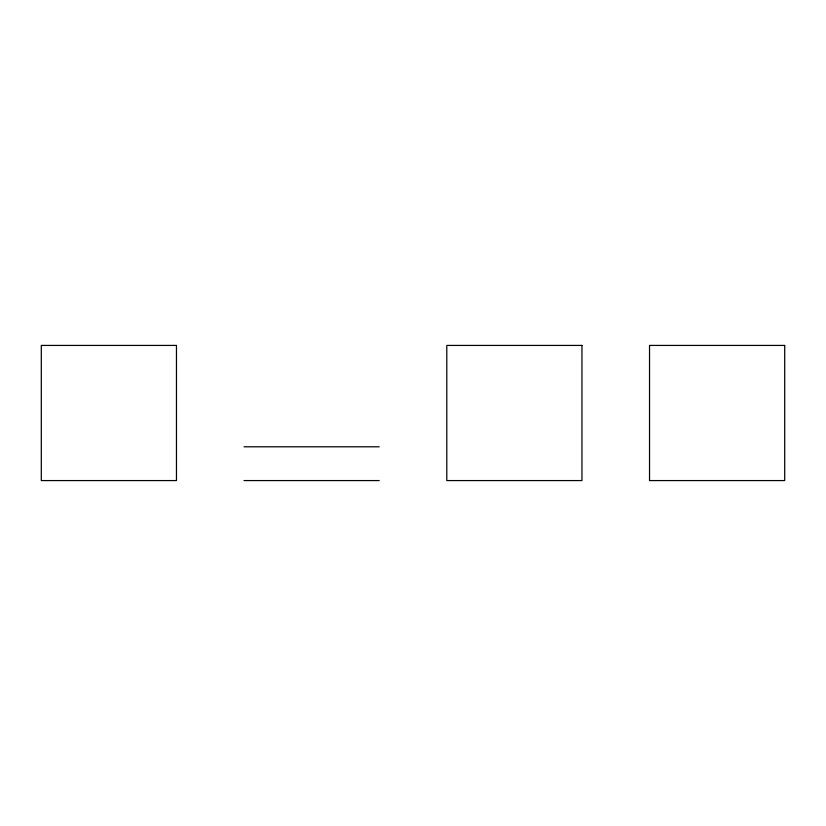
<?xml version="1.0" encoding="UTF-8"?>
<svg xmlns="http://www.w3.org/2000/svg" width="826" height="826" viewBox="0 0 826 826"><rect width="100%" height="100%" fill="white"/><g stroke="black" fill="none" stroke-linecap="round" stroke-linejoin="round"><path stroke-width="1.24" d="M244.042 446.794L379.206 446.794M244.042 480.577L379.206 480.577M176.465 345.423L41.3 345.423L41.3 480.577L176.465 480.577L176.465 345.423M581.958 345.423L446.794 345.423L446.794 480.577L581.958 480.577L581.958 345.423M784.7 345.423L649.535 345.423L649.535 480.577L784.7 480.577L784.7 345.423"/></g></svg>
